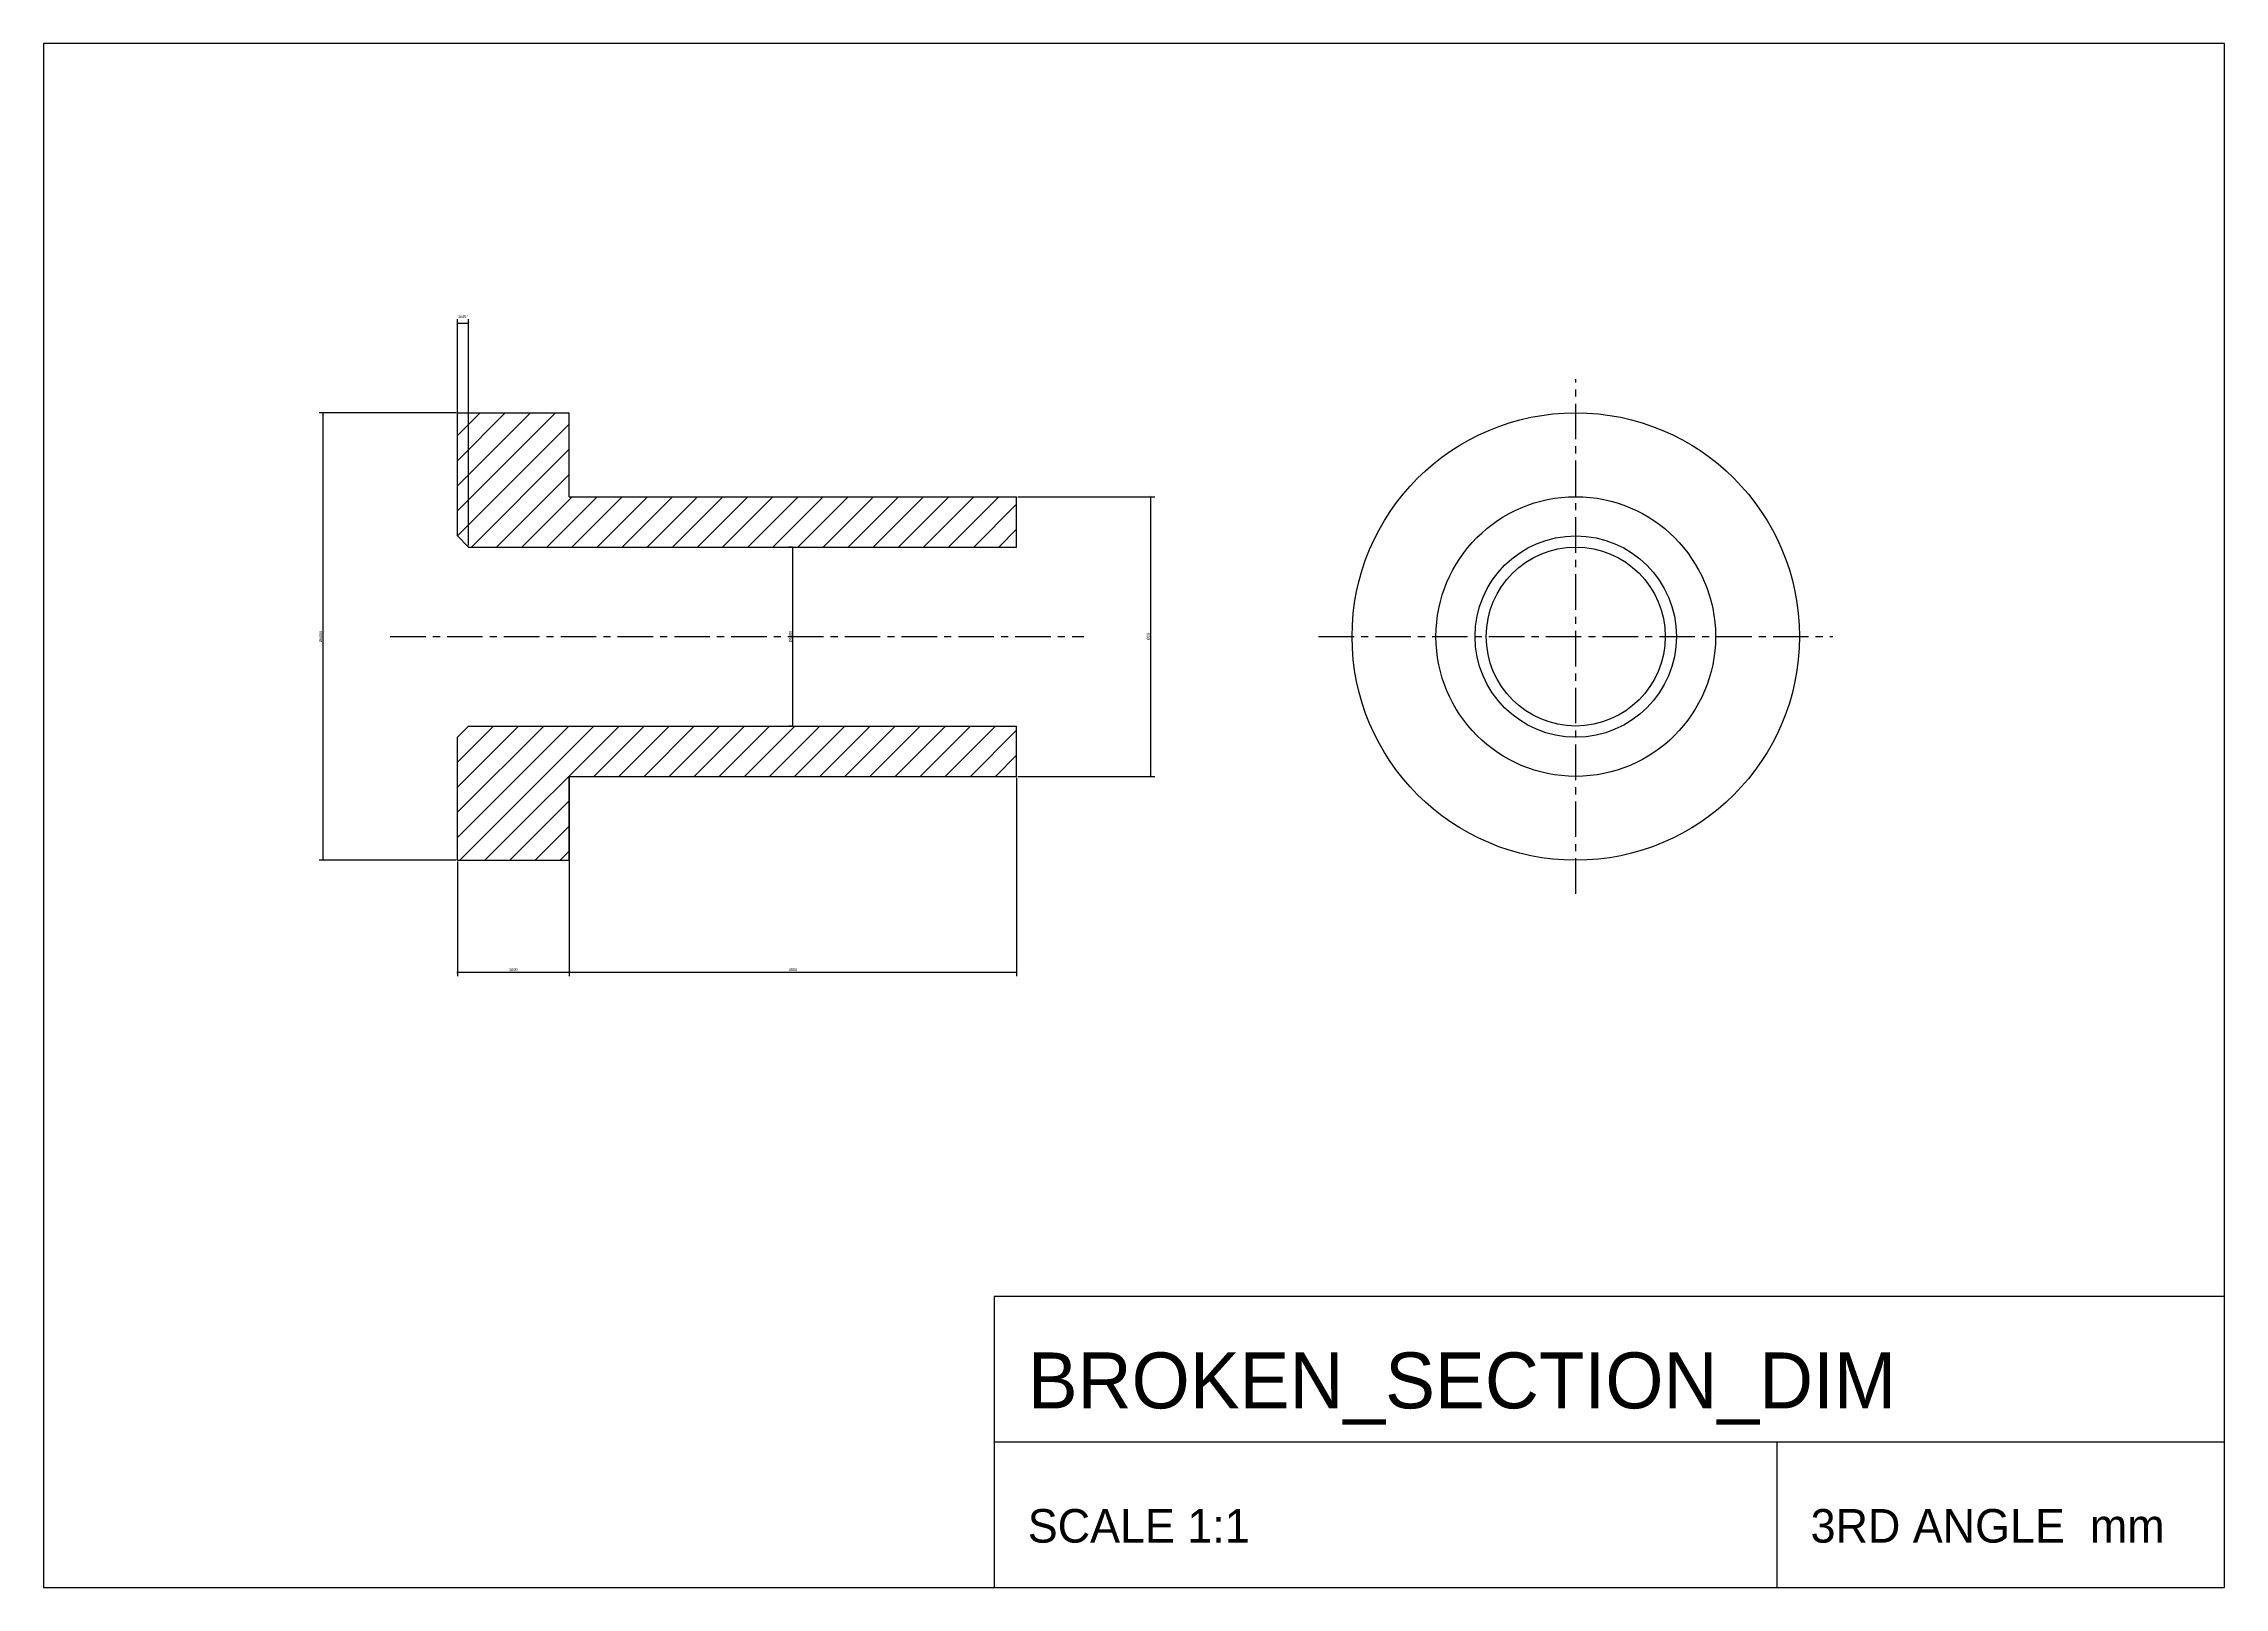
# Model space of a CAD drawing. Header units: millimetres. Extents: x -37 to 158, y -85 to 53.
import ezdxf

# ---------------------------------------------------------------- set-up
doc = ezdxf.new("R2010")
doc.units = ezdxf.units.MM
doc.linetypes.add('CENTER', pattern=[5.08, 3.175, -0.635, 0.635, -0.635])
for name, color, linetype in [('CENTER', 1, 'CENTER'), ('DIM', 4, 'CONTINUOUS'), ('HATCH', 8, 'CONTINUOUS'), ('OUTLINE', 7, 'CONTINUOUS'), ('TITLE', 8, 'CONTINUOUS')]:
    doc.layers.add(name, color=color, linetype=linetype)
doc.styles.add('OpenSansCondensed-Light', font='OpenSansCondensed-Light.ttf')
doc.dimstyles.new('EZDXF', dxfattribs={"dimtxt": 0.25, "dimasz": 0.175, "dimexe": 0.375, "dimexo": 0.125, "dimgap": 0.1, "dimtad": 1, "dimlfac": 100, "dimzin": 12, "dimdsep": 46, "dimtxsty": 'OpenSansCondensed-Light', "dimblk": 'ARCHTICK', "dimcen": 2.5, "dimazin": 3, "dimtfac": 0.5, "dimtmove": 2, "dimatfit": 3})

# ---------------------------------------------------------------- blocks, each defined once
blk = doc.blocks.new('_ARCHTICK')
at = {"color": 0, "linetype": 'BYBLOCK', "const_width": 0.15}
blk.add_lwpolyline([(-0.5, -0.5), (0.5, 0.5)], dxfattribs=at)

msp = doc.modelspace()

# ---------------------------------------------------------------- hatches: boundary and pattern name
at = {"layer": 'HATCH'}
h = msp.add_hatch(dxfattribs=at)
h.set_pattern_fill('ANSI31', scale=0.5)
h.paths.add_polyline_path([(0, 9), (1, 8), (50, 8), (50, 12.5), (10, 12.5), (10, 20), (0, 20)])
h = msp.add_hatch(dxfattribs=at)
h.set_pattern_fill('ANSI31', scale=0.5)
h.paths.add_polyline_path([(0, -9), (1, -8), (50, -8), (50, -12.5), (10, -12.5), (10, -20), (0, -20)])

# ---------------------------------------------------------------- linework, layer by layer
at = {"layer": 'CENTER'}
for p, q in [((100, -23), (100, 23)), ((-6, 0), (56, 0)), ((77, 0), (123, 0))]:
    msp.add_line(p, q, dxfattribs=at)
at = {"layer": 'OUTLINE'}
for p, q in [((0, 9), (0, 20)), ((0, 20), (10, 20)), ((10, 12.5), (10, 20)), ((10, 12.5), (50, 12.5)), ((50, 8), (50, 12.5)), ((0, 9), (1, 8)), ((1, 8), (50, 8)), ((0, -9), (1, -8)), ((0, -20), (0, -9)), ((1, -8), (50, -8)), ((50, -12.5), (50, -8)), ((10, -20), (10, -12.5)), ((10, -12.5), (50, -12.5)), ((0, -20), (10, -20))]:
    msp.add_line(p, q, dxfattribs=at)
for radius in [20, 12.5, 9, 8]:
    msp.add_circle((100, 0), radius, dxfattribs=at)
at = {"layer": 'TITLE'}
for p, q in [((158, 53), (-37, 53)), ((-37, 53), (-37, -85)), ((158, -85), (158, 53)), ((158, -59), (48, -59)), ((48, -59), (48, -85)), ((158, -85), (158, -59)), ((48, -72), (158, -72)), ((118, -85), (118, -72)), ((-37, -85), (158, -85)), ((48, -85), (158, -85))]:
    msp.add_line(p, q, dxfattribs=at)

# ---------------------------------------------------------------- texts
for s, height, p in [('BROKEN_SECTION_DIM', 5, (51, -69)), ('SCALE 1:1', 3, (51, -81)), ('3RD ANGLE  mm', 3, (121, -81))]:
    msp.add_text(s, height=height, dxfattribs=at).set_placement(p)

# ---------------------------------------------------------------- dimensions: what is measured, and where the dimension line sits
at = {"layer": 'DIM'}
msp.add_linear_dim(base=(0, 28), p1=(0, 9), p2=(1, 8), text='1x45%%d', dimstyle='EZDXF', dxfattribs=at).render()
for base, p1, p2, text in [((-12, -20), (0, -20), (0, 20), '%%c<>'), ((62, -12.5), (50, -12.5), (50, 12.5), '%%c28'), ((30, -8), (30, -8), (30, 8), '%%c<>')]:
    msp.add_linear_dim(base=base, p1=p1, p2=p2, angle=90, text=text, dimstyle='EZDXF', dxfattribs=at).render()
for base, p1, p2 in [((10, -30), (10, -12.5), (50, -12.5)), ((0, -30), (0, -20), (10, -20))]:
    msp.add_linear_dim(base=base, p1=p1, p2=p2, dimstyle='EZDXF', dxfattribs=at).render()

doc.saveas('drawing.dxf')
